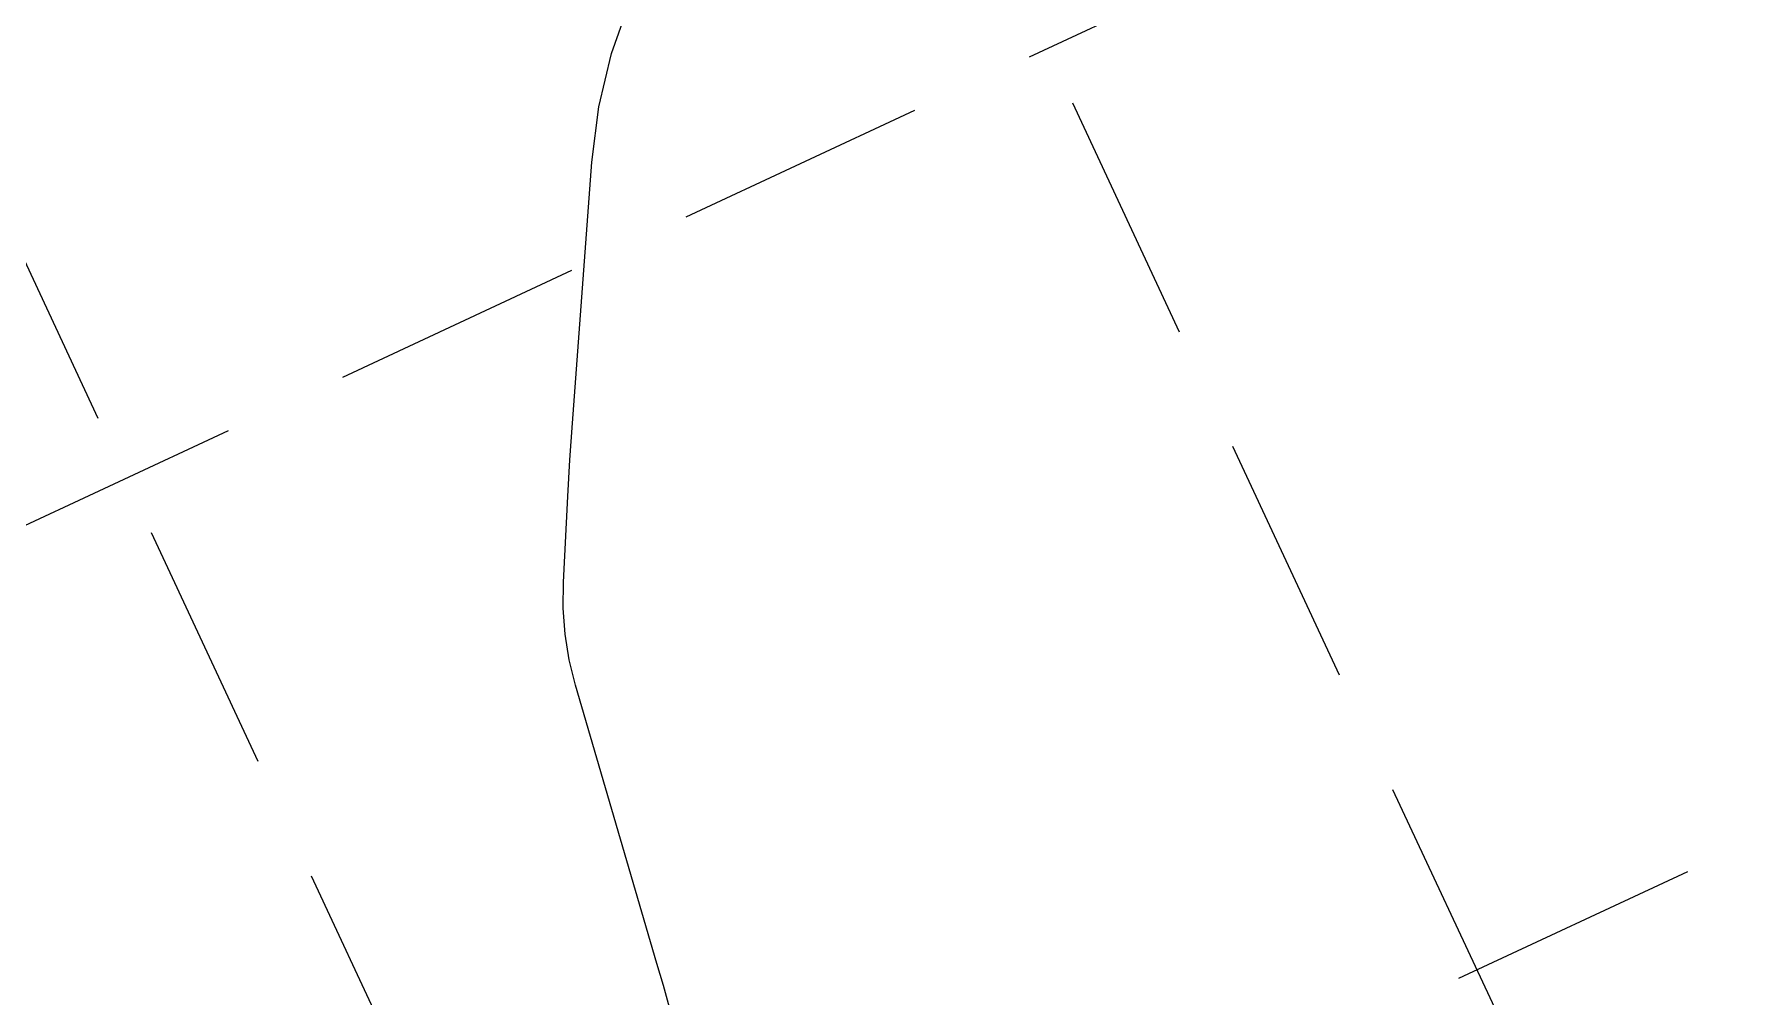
# Model space of a CAD drawing. Extents: x 2498567 to 2501210, y 7092229 to 7094464.
# Drawn here: x 2499432 to 2499491.7, y 7093467.3 to 7093500.7 of the extents above; entities that cross this region are included whole.
import ezdxf

# ---------------------------------------------------------------- set-up
doc = ezdxf.new("R2010")
doc.units = 0
doc.header["$MEASUREMENT"] = 0
doc.linetypes.add('HIDDEN', pattern=[0.375, 0.25, -0.125])
doc.layers.add('GRID', color=254, linetype='HIDDEN')
doc.layers.add('Level 31', color=254, linetype='Continuous', lineweight=0)

msp = doc.modelspace()

# ---------------------------------------------------------------- linework, layer by layer
at = {"layer": 'GRID', "color": 252, "linetype": 'HIDDEN', "lineweight": 0, "ltscale": 35}
for p, q in [((2498764.657, 7093172.633), (2500744.286, 7094095.692)), ((2498779.545, 7093140.704), (2500759.174, 7094063.762)), ((2499318.225, 7093819.465), (2499839.373, 7092701.792)), ((2499286.296, 7093804.577), (2499807.443, 7092686.904))]:
    msp.add_line(p, q, dxfattribs=at)
at = {"layer": 'Level 31', "color": 35, "linetype": 'Continuous', "lineweight": 13}
for p, q in [((2499452.004, 7093499.996), (2499452.642, 7093501.788)), ((2499451.564, 7093498.146), (2499452.004, 7093499.996)), ((2499451.322, 7093496.237), (2499451.564, 7093498.146)), ((2499450.654, 7093487.192), (2499451.322, 7093496.237)), ((2499450.608, 7093486.557), (2499450.654, 7093487.192)), ((2499450.567, 7093485.921), (2499450.608, 7093486.557)), ((2499450.529, 7093485.285), (2499450.567, 7093485.921)), ((2499450.494, 7093484.648), (2499450.529, 7093485.285)), ((2499450.341, 7093481.679), (2499450.494, 7093484.648)), ((2499450.331, 7093480.774), (2499450.341, 7093481.679)), ((2499450.398, 7093479.878), (2499450.331, 7093480.774)), ((2499450.54, 7093478.991), (2499450.398, 7093479.878)), ((2499450.758, 7093478.113), (2499450.54, 7093478.991)), ((2499453.582, 7093468.469), (2499450.758, 7093478.113)), ((2499453.804, 7093467.703), (2499453.582, 7093468.469)), ((2499454.021, 7093466.936), (2499453.804, 7093467.703))]:
    msp.add_line(p, q, dxfattribs=at)

doc.saveas('drawing.dxf')
